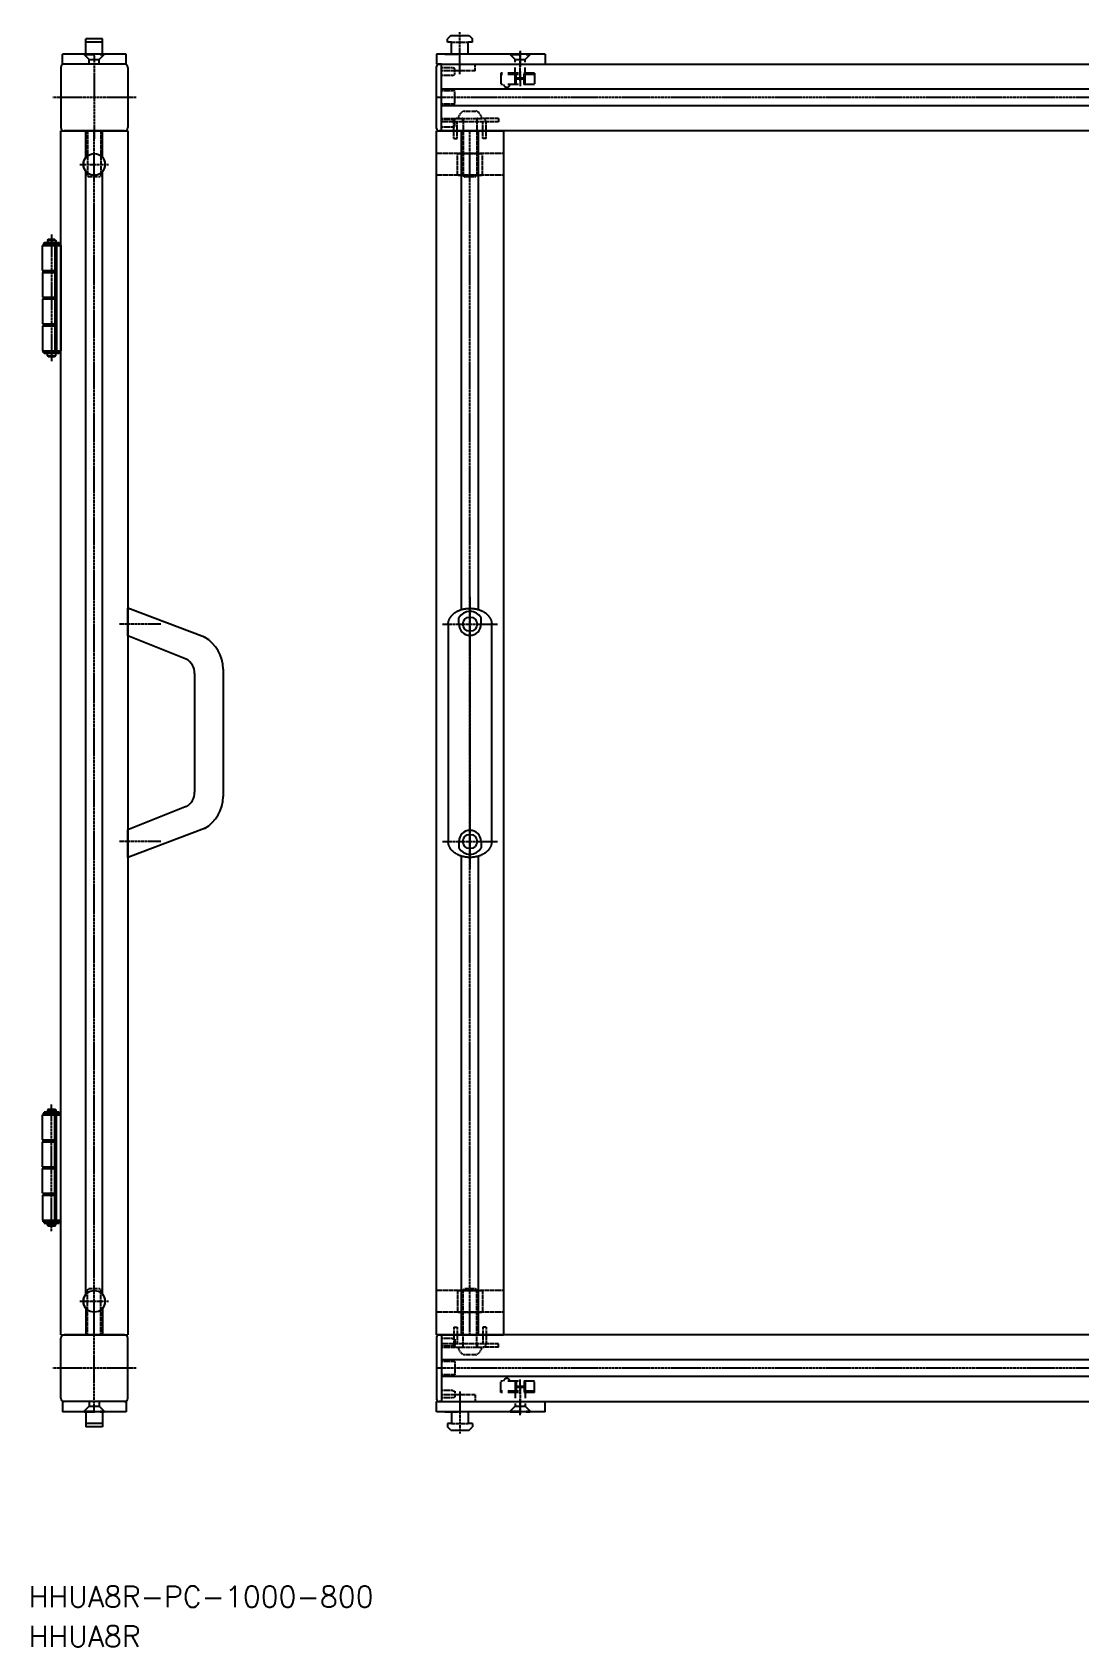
# Model space of a CAD drawing. Extents: x 15 to 1268, y 24 to 990.
# Drawn here: x 15 to 641, y 24 to 990 of the extents above; entities that cross this region are included whole.
import ezdxf

# ---------------------------------------------------------------- set-up
doc = ezdxf.new("R2010")
doc.units = 0
for name, pattern in [('CENTER', [2, 1.25, -0.25, 0.25, -0.25]), ('DASHED', [0.75, 0.5, -0.25]), ('HIDDEN', [9.525, 6.35, -3.175])]:
    doc.linetypes.add(name, pattern=pattern)
doc.layers.get('0').update_dxf_attribs({"linetype": 'CONTINUOUS'})
doc.layers.add('CENTER', color=1, linetype='CENTER')
doc.styles.get("Standard").update_dxf_attribs({"font": 'txt.shx', "bigfont": 'extfont2.shx'})

msp = doc.modelspace()

# ---------------------------------------------------------------- linework, layer by layer
at = {"color": 7, "linetype": 'CONTINUOUS'}
for p, q in [((56.83, 985.56), (46.83, 985.56)), ((46.83, 976.56), (46.83, 985.56)), ((56.83, 976.56), (56.83, 985.56)), ((265.01, 987.56), (263.01, 985.56)), ((263.01, 983.56), (263.01, 985.56)), ((265.01, 987.56), (276.01, 987.56)), ((276.01, 987.56), (278.01, 985.56)), ((278.01, 983.56), (278.01, 985.56)), ((70.83, 976.56), (32.83, 976.56)), ((32.83, 970.56), (32.83, 976.56)), ((56.83, 983.56), (46.83, 983.56)), ((70.83, 970.56), (70.83, 976.56)), ((256.51, 976.56), (256.51, 970.56)), ((321.51, 976.56), (256.51, 976.56)), ((261.51, 976.56), (269.51, 976.56)), ((265.51, 983.56), (263.01, 983.56)), ((263.01, 976.56), (268.01, 976.56)), ((265.51, 976.56), (265.51, 983.56)), ((275.51, 976.56), (275.51, 983.56)), ((278.01, 983.56), (275.51, 983.56)), ((321.51, 976.56), (321.51, 970.56)), ((31.83, 968.56), (31.83, 932.56)), ((70.83, 970.56), (32.83, 970.56)), ((69.83, 970.56), (33.83, 970.56)), ((71.83, 968.56), (71.83, 932.56)), ((256.51, 970.56), (321.51, 970.56)), ((256.51, 932.06), (256.51, 969.06)), ((259.51, 970.56), (258.01, 970.56)), ((259.51, 970.56), (775.51, 970.56)), ((259.51, 930.56), (259.51, 970.56)), ((259.51, 930.56), (259.51, 970.56)), ((775.51, 955.56), (259.51, 955.56)), ((775.51, 945.56), (259.51, 945.56)), ((31.83, 210.56), (31.83, 930.56)), ((31.83, 930.56), (71.83, 930.56)), ((69.83, 930.56), (33.83, 930.56)), ((46.83, 914.79), (46.83, 930.56)), ((56.83, 914.79), (56.83, 930.56)), ((71.83, 930.56), (71.83, 210.56)), ((256.51, 210.56), (256.51, 930.56)), ((256.51, 930.56), (296.51, 930.56)), ((259.51, 930.56), (258.01, 930.56)), ((775.51, 930.56), (259.51, 930.56)), ((271.51, 644.33), (271.51, 930.56)), ((281.51, 644.33), (281.51, 930.56)), ((296.51, 930.56), (296.51, 210.56)), ((46.83, 234.79), (46.83, 906.33)), ((56.83, 234.79), (56.83, 906.33)), ((20.83, 847.06), (20.83, 862.06)), ((20.83, 862.06), (31.83, 862.06)), ((21.33, 863.06), (31.33, 863.06)), ((21.33, 863.06), (21.33, 862.06)), ((21.83, 863.76), (30.83, 863.76)), ((21.83, 863.16), (21.83, 863.76)), ((21.83, 863.16), (30.83, 863.16)), ((24.33, 865.56), (23.83, 865.06)), ((28.83, 865.06), (23.83, 865.06)), ((23.83, 865.06), (23.83, 863.76)), ((28.33, 865.56), (24.33, 865.56)), ((28.33, 865.56), (28.83, 865.06)), ((28.33, 862.06), (28.33, 799.06)), ((28.83, 865.06), (28.83, 863.76)), ((29.33, 862.06), (29.33, 799.06)), ((30.83, 863.16), (30.83, 863.76)), ((31.33, 863.06), (31.33, 862.06)), ((31.83, 862.06), (31.83, 799.06)), ((20.83, 847.06), (28.33, 847.06)), ((20.83, 845.86), (20.83, 831.06)), ((20.83, 845.86), (28.33, 845.86)), ((21.33, 846.86), (28.33, 846.86)), ((21.33, 845.86), (21.33, 846.86)), ((20.83, 831.06), (28.33, 831.06)), ((21.33, 831.06), (21.33, 830.06)), ((20.83, 830.06), (20.83, 815.26)), ((20.83, 830.06), (28.33, 830.06)), ((20.83, 815.26), (28.33, 815.26)), ((20.83, 814.06), (20.83, 799.06)), ((20.83, 814.06), (28.33, 814.06)), ((21.33, 815.26), (21.33, 814.26)), ((21.33, 814.26), (28.33, 814.26)), ((20.83, 799.06), (31.83, 799.06)), ((21.33, 798.06), (21.33, 799.06)), ((31.33, 798.06), (21.33, 798.06)), ((30.83, 797.96), (21.83, 797.96)), ((21.83, 797.96), (21.83, 797.36)), ((30.83, 797.36), (21.83, 797.36)), ((23.83, 796.06), (23.83, 797.36)), ((23.83, 796.06), (28.83, 796.06)), ((24.33, 795.56), (23.83, 796.06)), ((24.33, 795.56), (28.33, 795.56)), ((28.33, 795.56), (28.83, 796.06)), ((28.83, 796.06), (28.83, 797.36)), ((30.83, 797.96), (30.83, 797.36)), ((31.33, 798.06), (31.33, 799.06)), ((117.83, 627.74), (71.83, 645.06)), ((71.83, 628.56), (71.83, 645.06)), ((269.86, 635.56), (269.86, 639.27)), ((283.16, 635.56), (283.16, 639.27)), ((106.83, 614.7), (71.83, 628.56)), ((263.51, 635.56), (263.51, 505.56)), ((289.51, 505.56), (289.51, 635.56)), ((128.83, 608.68), (128.83, 532.43)), ((111.83, 606.04), (111.83, 535.07)), ((106.83, 526.41), (71.83, 512.56)), ((117.83, 513.38), (71.83, 496.06)), ((71.83, 496.06), (71.83, 512.56)), ((269.86, 505.56), (269.86, 501.84)), ((283.16, 505.56), (283.16, 501.84)), ((271.51, 210.56), (271.51, 496.79)), ((281.51, 210.56), (281.51, 496.79)), ((20.83, 327.06), (20.83, 342.06)), ((20.83, 342.06), (31.83, 342.06)), ((31.33, 343.06), (21.33, 343.06)), ((21.33, 343.06), (21.33, 342.06)), ((30.83, 343.76), (21.83, 343.76)), ((21.83, 343.16), (21.83, 343.76)), ((30.83, 343.16), (21.83, 343.16)), ((24.33, 345.56), (23.83, 345.06)), ((23.83, 345.06), (28.83, 345.06)), ((23.83, 345.06), (23.83, 343.76)), ((24.33, 345.56), (28.33, 345.56)), ((28.33, 345.56), (28.83, 345.06)), ((28.33, 279.06), (28.33, 342.06)), ((28.83, 345.06), (28.83, 343.76)), ((29.33, 279.06), (29.33, 342.06)), ((30.83, 343.16), (30.83, 343.76)), ((31.33, 343.06), (31.33, 342.06)), ((31.83, 279.06), (31.83, 342.06)), ((20.83, 327.06), (28.33, 327.06)), ((20.83, 311.06), (20.83, 325.86)), ((20.83, 325.86), (28.33, 325.86)), ((21.33, 326.86), (28.33, 326.86)), ((21.33, 325.86), (21.33, 326.86)), ((20.83, 311.06), (28.33, 311.06)), ((20.83, 295.26), (20.83, 310.06)), ((20.83, 310.06), (28.33, 310.06)), ((21.33, 310.06), (21.33, 311.06)), ((20.83, 295.26), (28.33, 295.26)), ((20.83, 294.06), (20.83, 279.06)), ((20.83, 294.06), (28.33, 294.06)), ((21.33, 295.26), (21.33, 294.26)), ((21.33, 294.26), (28.33, 294.26)), ((20.83, 279.06), (31.83, 279.06)), ((21.33, 278.06), (21.33, 279.06)), ((21.33, 278.06), (31.33, 278.06)), ((21.83, 277.96), (30.83, 277.96)), ((21.83, 277.96), (21.83, 277.36)), ((21.83, 277.36), (30.83, 277.36)), ((23.83, 276.06), (23.83, 277.36)), ((24.33, 275.56), (23.83, 276.06)), ((28.83, 276.06), (23.83, 276.06)), ((28.33, 275.56), (24.33, 275.56)), ((28.33, 275.56), (28.83, 276.06)), ((28.83, 276.06), (28.83, 277.36)), ((30.83, 277.96), (30.83, 277.36)), ((31.33, 278.06), (31.33, 279.06)), ((46.83, 226.33), (46.83, 210.56)), ((56.83, 226.33), (56.83, 210.56)), ((31.83, 210.56), (71.83, 210.56)), ((31.83, 172.56), (31.83, 208.56)), ((69.83, 210.56), (33.83, 210.56)), ((71.83, 172.56), (71.83, 208.56)), ((775.51, 210.56), (256.51, 210.56)), ((256.51, 210.56), (296.51, 210.56)), ((256.51, 209.06), (256.51, 172.06)), ((259.51, 210.56), (258.01, 210.56)), ((259.51, 210.56), (259.51, 170.56)), ((259.51, 210.56), (259.51, 170.56)), ((775.51, 195.56), (259.51, 195.56)), ((775.51, 185.56), (259.51, 185.56)), ((70.83, 170.56), (32.83, 170.56)), ((32.83, 170.56), (32.83, 164.56)), ((70.83, 164.56), (32.83, 164.56)), ((69.83, 170.56), (33.83, 170.56)), ((46.83, 164.56), (46.83, 155.56)), ((56.83, 164.56), (56.83, 155.56)), ((70.83, 170.56), (70.83, 164.56)), ((256.51, 170.56), (775.51, 170.56)), ((256.51, 164.56), (256.51, 170.56)), ((256.51, 170.56), (321.51, 170.56)), ((321.51, 164.56), (256.51, 164.56)), ((259.51, 170.56), (258.01, 170.56)), ((261.51, 164.56), (269.51, 164.56)), ((263.01, 164.56), (268.01, 164.56)), ((265.51, 164.56), (265.51, 157.56)), ((275.51, 164.56), (275.51, 157.56)), ((321.51, 164.56), (321.51, 170.56)), ((56.83, 157.56), (46.83, 157.56)), ((56.83, 155.56), (46.83, 155.56)), ((263.01, 157.56), (263.01, 155.56)), ((265.51, 157.56), (263.01, 157.56)), ((265.01, 153.56), (263.01, 155.56)), ((278.01, 157.56), (275.51, 157.56)), ((276.01, 153.56), (278.01, 155.56)), ((278.01, 157.56), (278.01, 155.56)), ((265.01, 153.56), (276.01, 153.56))]:
    msp.add_line(p, q, dxfattribs=at)
at = {"color": 3, "linetype": 'HIDDEN'}
for p, q in [((45.83, 976.56), (45.83, 976.26)), ((45.83, 976.56), (57.83, 976.56)), ((45.83, 976.26), (57.83, 976.26)), ((48.83, 973.26), (45.83, 976.26)), ((54.83, 973.26), (57.83, 976.26)), ((57.83, 976.56), (57.83, 976.26)), ((300.51, 976.56), (300.51, 976.26)), ((300.51, 976.56), (312.51, 976.56)), ((300.51, 976.26), (312.51, 976.26)), ((303.51, 973.26), (300.51, 976.26)), ((309.51, 973.26), (312.51, 976.26)), ((312.51, 976.56), (312.51, 976.26)), ((48.83, 970.56), (48.83, 973.26)), ((48.83, 973.26), (54.83, 973.26)), ((54.83, 970.56), (54.83, 973.26)), ((303.51, 962.1), (303.51, 973.26)), ((303.51, 973.26), (309.51, 973.26)), ((309.51, 962.1), (309.51, 973.26)), ((295.01, 965.06), (295.01, 958.36)), ((315.01, 965.06), (295.01, 965.06)), ((315.01, 964.36), (295.01, 964.36)), ((315.01, 958.36), (295.01, 958.36)), ((303.51, 958.36), (303.51, 965.06)), ((309.51, 962.1), (303.51, 962.1)), ((304.05, 961.56), (303.51, 962.1)), ((304.05, 958.36), (304.05, 965.06)), ((308.97, 961.56), (304.05, 961.56)), ((308.97, 958.36), (308.97, 965.06)), ((308.97, 961.56), (309.51, 962.1)), ((309.51, 958.36), (309.51, 965.06)), ((315.01, 965.06), (315.01, 958.36)), ((295.01, 176.06), (295.01, 182.76)), ((315.01, 182.76), (295.01, 182.76)), ((315.01, 176.76), (295.01, 176.76)), ((315.01, 176.06), (295.01, 176.06)), ((303.51, 182.76), (303.51, 176.06)), ((304.05, 179.56), (303.51, 179.01)), ((303.51, 179.01), (303.51, 167.86)), ((309.51, 179.01), (303.51, 179.01)), ((304.05, 182.76), (304.05, 176.06)), ((308.97, 179.56), (304.05, 179.56)), ((308.97, 182.76), (308.97, 176.06)), ((308.97, 179.56), (309.51, 179.01)), ((309.51, 182.76), (309.51, 176.06)), ((309.51, 179.01), (309.51, 167.86)), ((315.01, 176.06), (315.01, 182.76)), ((48.83, 167.86), (45.83, 164.86)), ((45.83, 164.56), (45.83, 164.86)), ((45.83, 164.86), (57.83, 164.86)), ((45.83, 164.56), (57.83, 164.56)), ((48.83, 170.56), (48.83, 167.86)), ((48.83, 167.86), (54.83, 167.86)), ((54.83, 170.56), (54.83, 167.86)), ((54.83, 167.86), (57.83, 164.86)), ((57.83, 164.56), (57.83, 164.86)), ((303.51, 167.86), (300.51, 164.86)), ((300.51, 164.56), (300.51, 164.86)), ((300.51, 164.86), (312.51, 164.86)), ((300.51, 164.56), (312.51, 164.56)), ((303.51, 167.86), (309.51, 167.86)), ((309.51, 167.86), (312.51, 164.86)), ((312.51, 164.56), (312.51, 164.86))]:
    msp.add_line(p, q, dxfattribs=at)
at = {"color": 3, "linetype": 'DASHED'}
for p, q in [((265.51, 983.56), (275.51, 983.56)), ((259.51, 966.56), (259.51, 970.56)), ((266.01, 968.31), (259.51, 968.31)), ((279.51, 966.56), (259.51, 966.56)), ((267.51, 967.81), (266.01, 968.31)), ((267.51, 964.31), (267.51, 967.81)), ((279.51, 966.56), (279.51, 970.56)), ((266.01, 963.81), (259.51, 963.81)), ((266.01, 963.81), (267.51, 964.31)), ((267.51, 954.56), (259.51, 954.56)), ((267.51, 946.56), (259.51, 946.56)), ((267.51, 946.56), (267.51, 954.56)), ((259.51, 936.06), (259.51, 938.06)), ((259.51, 938.06), (268.91, 938.06)), ((266.01, 937.31), (259.51, 937.31)), ((267.51, 936.81), (266.01, 937.31)), ((267.51, 933.31), (267.51, 936.81)), ((268.91, 938.06), (284.11, 938.06)), ((269.51, 938.06), (271.91, 938.06)), ((271.91, 938.06), (281.11, 938.06)), ((272.26, 936.06), (272.26, 938.06)), ((272.51, 937.46), (272.51, 903.73)), ((273.01, 942.46), (280.01, 942.46)), ((280.51, 937.46), (280.51, 903.73)), ((280.76, 936.06), (280.76, 938.06)), ((281.11, 938.06), (283.51, 938.06)), ((293.51, 938.06), (284.11, 938.06)), ((293.51, 938.06), (293.51, 936.06)), ((47.83, 930.56), (47.83, 903.73)), ((55.83, 930.56), (55.83, 903.73)), ((293.51, 936.06), (259.51, 936.06)), ((266.01, 932.81), (259.51, 932.81)), ((266.01, 932.81), (267.51, 933.31)), ((266.91, 926.06), (266.91, 936.06)), ((268.91, 926.06), (268.91, 936.06)), ((284.11, 926.06), (284.11, 936.06)), ((286.11, 926.06), (286.11, 936.06)), ((266.91, 926.06), (268.91, 926.06)), ((286.11, 926.06), (284.11, 926.06)), ((296.51, 917.11), (256.51, 917.11)), ((269.01, 916.56), (269.51, 917.06)), ((269.01, 904.56), (269.01, 916.56)), ((269.51, 917.06), (283.51, 917.06)), ((283.51, 917.06), (284.01, 916.56)), ((284.01, 904.56), (284.01, 916.56)), ((47.83, 903.73), (48.51, 903.06)), ((55.15, 903.06), (48.51, 903.06)), ((55.83, 903.73), (55.15, 903.06)), ((296.51, 904.01), (256.51, 904.01)), ((269.01, 904.56), (269.51, 904.06)), ((269.51, 904.06), (283.51, 904.06)), ((272.51, 903.73), (273.18, 903.06)), ((279.83, 903.06), (273.18, 903.06)), ((280.51, 903.73), (279.83, 903.06)), ((283.51, 904.06), (284.01, 904.56)), ((47.83, 237.38), (48.51, 238.06)), ((47.83, 210.56), (47.83, 237.38)), ((55.15, 238.06), (48.51, 238.06)), ((55.83, 237.38), (55.15, 238.06)), ((55.83, 210.56), (55.83, 237.38)), ((296.51, 237.11), (256.51, 237.11)), ((269.01, 236.56), (269.51, 237.06)), ((269.01, 236.56), (269.01, 224.56)), ((269.51, 237.06), (283.51, 237.06)), ((272.51, 237.38), (273.18, 238.06)), ((272.51, 203.66), (272.51, 237.38)), ((279.83, 238.06), (273.18, 238.06)), ((280.51, 237.38), (279.83, 238.06)), ((280.51, 203.66), (280.51, 237.38)), ((283.51, 237.06), (284.01, 236.56)), ((284.01, 236.56), (284.01, 224.56)), ((296.51, 224.01), (256.51, 224.01)), ((269.01, 224.56), (269.51, 224.06)), ((269.51, 224.06), (283.51, 224.06)), ((283.51, 224.06), (284.01, 224.56)), ((266.91, 215.06), (266.91, 205.06)), ((266.91, 215.06), (268.91, 215.06)), ((268.91, 215.06), (268.91, 205.06)), ((284.11, 215.06), (284.11, 205.06)), ((286.11, 215.06), (284.11, 215.06)), ((286.11, 215.06), (286.11, 205.06)), ((266.01, 208.31), (259.51, 208.31)), ((259.51, 205.06), (259.51, 203.06)), ((293.51, 205.06), (259.51, 205.06)), ((266.01, 203.81), (259.51, 203.81)), ((259.51, 203.06), (268.91, 203.06)), ((266.01, 208.31), (267.51, 207.81)), ((267.51, 204.31), (266.01, 203.81)), ((267.51, 207.81), (267.51, 204.31)), ((268.91, 203.06), (284.11, 203.06)), ((269.51, 203.06), (271.91, 203.06)), ((271.91, 203.06), (281.11, 203.06)), ((272.26, 205.06), (272.26, 203.06)), ((280.76, 205.06), (280.76, 203.06)), ((281.11, 203.06), (283.51, 203.06)), ((293.51, 203.06), (284.11, 203.06)), ((293.51, 203.06), (293.51, 205.06)), ((267.51, 194.56), (259.51, 194.56)), ((267.51, 194.56), (267.51, 186.56)), ((273.01, 198.66), (280.01, 198.66)), ((267.51, 186.56), (259.51, 186.56)), ((266.01, 177.31), (259.51, 177.31)), ((259.51, 174.56), (259.51, 170.56)), ((279.51, 174.56), (259.51, 174.56)), ((266.01, 177.31), (267.51, 176.81)), ((267.51, 176.81), (267.51, 173.31)), ((279.51, 174.56), (279.51, 170.56)), ((266.01, 172.81), (259.51, 172.81)), ((267.51, 173.31), (266.01, 172.81)), ((265.51, 157.56), (275.51, 157.56))]:
    msp.add_line(p, q, dxfattribs=at)
at = {"color": 1, "linetype": 'CENTER'}
for p, q in [((26.33, 868.56), (26.33, 792.56)), ((26.33, 272.56), (26.33, 348.56))]:
    msp.add_line(p, q, dxfattribs=at)
at = {"color": 7, "linetype": 'CONTINUOUS'}
for points in [[(263.5, 635.56, 0), (263.51, 635.79, 0), (263.52, 636.02, 0), (263.54, 636.26, 0), (263.57, 636.49, 0), (263.6, 636.72, 0), (263.64, 636.95, 0), (263.7, 637.18, 0), (263.75, 637.41, 0), (263.82, 637.64, 0), (263.89, 637.86, 0), (263.97, 638.09, 0), (264.06, 638.31, 0), (264.16, 638.54, 0), (264.26, 638.76, 0), (264.37, 638.98, 0), (264.49, 639.19, 0), (264.62, 639.41, 0), (264.75, 639.62, 0), (264.89, 639.83, 0), (265.04, 640.03, 0), (265.19, 640.24, 0), (265.35, 640.44, 0), (265.52, 640.64, 0), (265.69, 640.83, 0), (265.88, 641.03, 0), (266.06, 641.22, 0), (266.26, 641.4, 0), (266.45, 641.58, 0), (266.66, 641.76, 0), (266.87, 641.94, 0), (267.09, 642.11, 0), (267.31, 642.27, 0), (267.54, 642.44, 0), (267.77, 642.6, 0), (268.01, 642.75, 0), (268.26, 642.9, 0), (268.51, 643.05, 0), (268.76, 643.19, 0), (269.02, 643.32, 0), (269.28, 643.46, 0), (269.55, 643.58, 0), (269.82, 643.71, 0), (270.1, 643.82, 0), (270.38, 643.93, 0), (270.66, 644.04, 0), (270.95, 644.14, 0), (271.24, 644.24, 0), (271.53, 644.33, 0), (271.83, 644.42, 0), (272.12, 644.5, 0), (272.43, 644.58, 0), (272.73, 644.65, 0), (273.04, 644.71, 0), (273.35, 644.77, 0), (273.66, 644.83, 0), (273.97, 644.87, 0), (274.28, 644.92, 0), (274.6, 644.95, 0), (274.91, 644.99, 0), (275.23, 645.01, 0), (275.55, 645.03, 0), (275.87, 645.05, 0), (276.18, 645.05, 0), (276.5, 645.06, 0), (276.82, 645.05, 0), (277.14, 645.05, 0), (277.46, 645.03, 0), (277.78, 645.01, 0), (278.1, 644.99, 0), (278.41, 644.95, 0), (278.73, 644.92, 0), (279.04, 644.87, 0), (279.35, 644.83, 0), (279.66, 644.77, 0), (279.97, 644.71, 0), (280.28, 644.65, 0), (280.58, 644.58, 0), (280.88, 644.5, 0), (281.18, 644.42, 0), (281.48, 644.33, 0), (281.77, 644.24, 0), (282.06, 644.14, 0), (282.35, 644.04, 0), (282.63, 643.93, 0), (282.91, 643.82, 0), (283.19, 643.71, 0), (283.46, 643.58, 0), (283.73, 643.46, 0), (283.99, 643.32, 0), (284.25, 643.19, 0), (284.5, 643.05, 0), (284.75, 642.9, 0), (285, 642.75, 0), (285.23, 642.6, 0), (285.47, 642.44, 0), (285.7, 642.27, 0), (285.92, 642.11, 0), (286.14, 641.94, 0), (286.35, 641.76, 0), (286.55, 641.58, 0), (286.75, 641.4, 0), (286.95, 641.22, 0), (287.13, 641.03, 0), (287.31, 640.83, 0), (287.49, 640.64, 0), (287.65, 640.44, 0), (287.81, 640.24, 0), (287.97, 640.03, 0), (288.12, 639.83, 0), (288.26, 639.62, 0), (288.39, 639.41, 0), (288.51, 639.19, 0), (288.63, 638.98, 0), (288.74, 638.76, 0), (288.85, 638.54, 0), (288.94, 638.31, 0), (289.03, 638.09, 0), (289.11, 637.86, 0), (289.19, 637.64, 0), (289.25, 637.41, 0), (289.31, 637.18, 0), (289.36, 636.95, 0), (289.41, 636.72, 0), (289.44, 636.49, 0), (289.47, 636.26, 0), (289.49, 636.02, 0), (289.5, 635.79, 0), (289.5, 635.56, 0)], [(289.5, 505.56, 0), (289.5, 505.32, 0), (289.49, 505.09, 0), (289.47, 504.86, 0), (289.44, 504.63, 0), (289.41, 504.39, 0), (289.36, 504.16, 0), (289.31, 503.93, 0), (289.25, 503.7, 0), (289.19, 503.48, 0), (289.11, 503.25, 0), (289.03, 503.02, 0), (288.94, 502.8, 0), (288.85, 502.58, 0), (288.74, 502.36, 0), (288.63, 502.14, 0), (288.51, 501.92, 0), (288.39, 501.71, 0), (288.26, 501.49, 0), (288.12, 501.29, 0), (287.97, 501.08, 0), (287.81, 500.87, 0), (287.65, 500.67, 0), (287.49, 500.47, 0), (287.31, 500.28, 0), (287.13, 500.09, 0), (286.95, 499.9, 0), (286.75, 499.71, 0), (286.55, 499.53, 0), (286.35, 499.35, 0), (286.14, 499.18, 0), (285.92, 499.01, 0), (285.7, 498.84, 0), (285.47, 498.68, 0), (285.23, 498.52, 0), (285, 498.36, 0), (284.75, 498.21, 0), (284.5, 498.07, 0), (284.25, 497.93, 0), (283.99, 497.79, 0), (283.73, 497.66, 0), (283.46, 497.53, 0), (283.19, 497.41, 0), (282.91, 497.29, 0), (282.63, 497.18, 0), (282.35, 497.07, 0), (282.06, 496.97, 0), (281.77, 496.87, 0), (281.48, 496.78, 0), (281.18, 496.69, 0), (280.88, 496.61, 0), (280.58, 496.54, 0), (280.28, 496.47, 0), (279.97, 496.4, 0), (279.66, 496.34, 0), (279.35, 496.29, 0), (279.04, 496.24, 0), (278.73, 496.2, 0), (278.41, 496.16, 0), (278.1, 496.13, 0), (277.78, 496.1, 0), (277.46, 496.08, 0), (277.14, 496.07, 0), (276.82, 496.06, 0), (276.5, 496.06, 0), (276.18, 496.06, 0), (275.87, 496.07, 0), (275.55, 496.08, 0), (275.23, 496.1, 0), (274.91, 496.13, 0), (274.6, 496.16, 0), (274.28, 496.2, 0), (273.97, 496.24, 0), (273.66, 496.29, 0), (273.35, 496.34, 0), (273.04, 496.4, 0), (272.73, 496.47, 0), (272.43, 496.54, 0), (272.12, 496.61, 0), (271.83, 496.69, 0), (271.53, 496.78, 0), (271.24, 496.87, 0), (270.95, 496.97, 0), (270.66, 497.07, 0), (270.38, 497.18, 0), (270.1, 497.29, 0), (269.82, 497.41, 0), (269.55, 497.53, 0), (269.28, 497.66, 0), (269.02, 497.79, 0), (268.76, 497.93, 0), (268.51, 498.07, 0), (268.26, 498.21, 0), (268.01, 498.36, 0), (267.77, 498.52, 0), (267.54, 498.68, 0), (267.31, 498.84, 0), (267.09, 499.01, 0), (266.87, 499.18, 0), (266.66, 499.35, 0), (266.45, 499.53, 0), (266.26, 499.71, 0), (266.06, 499.9, 0), (265.88, 500.09, 0), (265.69, 500.28, 0), (265.52, 500.47, 0), (265.35, 500.67, 0), (265.19, 500.87, 0), (265.04, 501.08, 0), (264.89, 501.29, 0), (264.75, 501.49, 0), (264.62, 501.71, 0), (264.49, 501.92, 0), (264.37, 502.14, 0), (264.26, 502.36, 0), (264.16, 502.58, 0), (264.06, 502.8, 0), (263.97, 503.02, 0), (263.89, 503.25, 0), (263.82, 503.48, 0), (263.75, 503.7, 0), (263.7, 503.93, 0), (263.64, 504.16, 0), (263.6, 504.39, 0), (263.57, 504.63, 0), (263.54, 504.86, 0), (263.52, 505.09, 0), (263.51, 505.32, 0), (263.5, 505.56, 0)]]:
    msp.add_polyline3d(points, dxfattribs=at)
for centre, radius in [((51.83, 910.56), 6.5), ((276.51, 635.56), 4.25), ((276.51, 505.56), 4.25), ((51.83, 230.56), 6.5)]:
    msp.add_circle(centre, radius, dxfattribs=at)
for centre, radius, start, end in [((33.83, 968.56), 2, 90, 180), ((69.83, 968.56), 2, 0, 90), ((258.01, 969.06), 1.5, 90, 180), ((33.83, 932.56), 2, 180, 270), ((69.83, 932.56), 2, 270, 0), ((258.01, 932.06), 1.5, 180, 270), ((51.83, 910.56), 6.55, 139.7612, 220.2388), ((51.83, 910.56), 6.55, 319.7612, 40.2388), ((276.51, 635.56), 7.62, 29.18984, 150.81016), ((106.83, 608.68), 22, 0, 60), ((276.51, 635.56), 6.65, 180, 0), ((101.83, 606.04), 10, 0, 60), ((101.83, 535.07), 10, 300, 0), ((106.83, 532.43), 22, 300, 0), ((276.51, 505.56), 6.65, 0, 180), ((276.51, 505.56), 7.62, 209.18984, 330.81016), ((51.83, 230.56), 6.55, 139.7612, 220.2388), ((51.83, 230.56), 6.55, 319.7612, 40.2388), ((33.83, 208.56), 2, 90, 180), ((69.83, 208.56), 2, 0, 90), ((258.01, 209.06), 1.5, 90, 180), ((33.83, 172.56), 2, 180, 270), ((69.83, 172.56), 2, 270, 0), ((258.01, 172.06), 1.5, 180, 270)]:
    msp.add_arc(centre, radius, start, end, dxfattribs=at)
at = {"color": 3, "linetype": 'HIDDEN'}
for centre, start, end in [((298.51, 958.66), 188.62693, 351.37307), ((298.51, 182.46), 8.62693, 171.37307)]:
    msp.add_arc(centre, 2, start, end, dxfattribs=at)
at = {"color": 3, "linetype": 'DASHED'}
for centre, radius, start, end in [((268.91, 936.06), 2, 90, 180), ((274.49, 937.68), 5, 107.28935, 175.70935), ((271.91, 937.46), 0.6, 0, 90), ((278.52, 937.68), 5, 4.29065, 72.71065), ((281.11, 937.46), 0.6, 90, 180), ((284.11, 936.06), 2, 0, 90), ((268.91, 205.06), 2, 180, 270), ((274.49, 203.43), 5, 184.29065, 252.71065), ((271.91, 203.66), 0.6, 270, 0), ((278.52, 203.43), 5, 287.28935, 355.70935), ((281.11, 203.66), 0.6, 180, 270), ((284.11, 205.06), 2, 270, 0)]:
    msp.add_arc(centre, radius, start, end, dxfattribs=at)
at = {"layer": 'CENTER', "color": 1, "linetype": 'CENTER'}
for p, q in [((270.51, 964.56), (270.51, 989.56)), ((51.83, 975.56), (51.83, 925.56)), ((306.51, 978.56), (306.51, 968.56)), ((306.51, 960.6), (306.51, 978.06)), ((306.51, 966.06), (306.51, 957.36)), ((76.83, 950.56), (26.83, 950.56)), ((778.51, 950.56), (256.51, 950.56)), ((51.83, 210.56), (51.83, 930.56)), ((276.51, 210.56), (276.51, 930.56)), ((43.28, 910.56), (60.38, 910.56)), ((276.51, 651.92), (276.51, 489.2)), ((91.55, 635.56), (66.83, 635.56)), ((260.15, 635.56), (292.87, 635.56)), ((91.55, 505.56), (66.83, 505.56)), ((260.15, 505.56), (292.87, 505.56)), ((43.28, 230.56), (60.38, 230.56)), ((51.83, 165.56), (51.83, 215.56)), ((76.83, 190.56), (26.83, 190.56)), ((778.51, 190.56), (256.51, 190.56)), ((306.51, 175.06), (306.51, 183.76)), ((270.51, 176.56), (270.51, 151.56)), ((306.51, 180.51), (306.51, 163.06)), ((306.51, 162.56), (306.51, 172.56))]:
    msp.add_line(p, q, dxfattribs=at)

# ---------------------------------------------------------------- texts
at = {"color": 7, "linetype": 'CONTINUOUS'}
for s, p in [('HHUA8R-PC-1000-800', (12.61, 47.66)), ('HHUA8R', (12.61, 23.99))]:
    msp.add_text(s, height=12.5, dxfattribs=at).set_placement(p)

doc.saveas('drawing.dxf')
